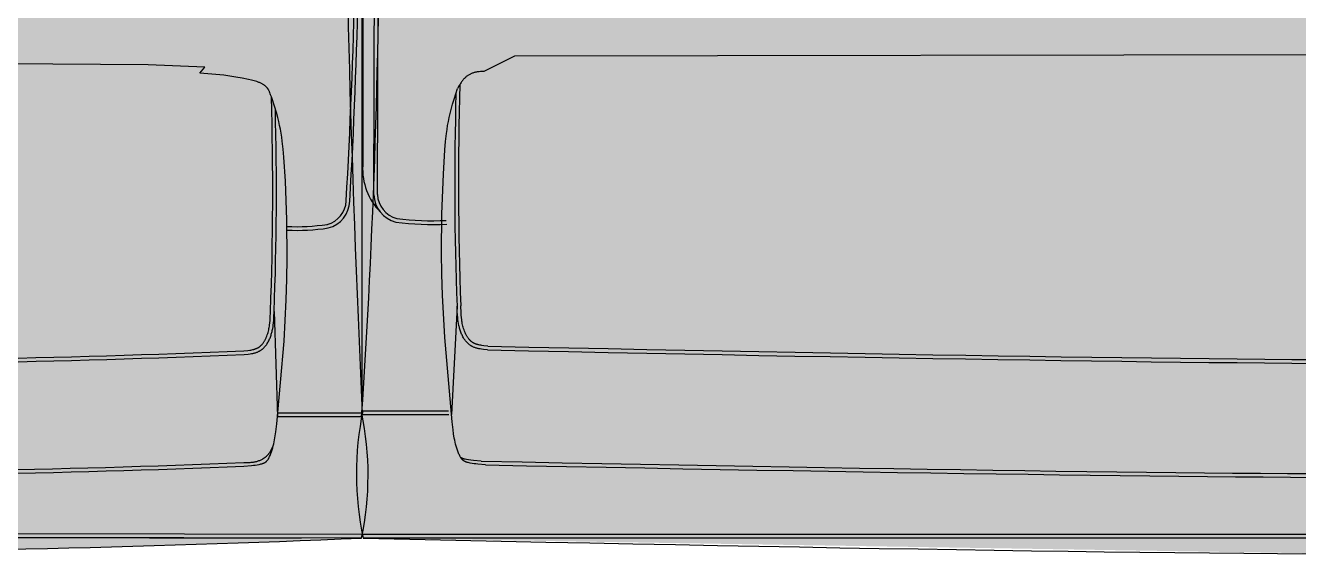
# Model space of a CAD drawing. Header units: millimetres. Extents: x -1 to 5416, y -1238 to 1407.
# Drawn here: x 389.781 to 390.751, y 1396.734 to 1397.142 of the extents above; entities that cross this region are included whole.
import ezdxf

# ---------------------------------------------------------------- set-up
doc = ezdxf.new("R2010")
doc.units = ezdxf.units.MM
doc.header["$MEASUREMENT"] = 0
doc.layers.add('A-FURN', color=32, linetype='Continuous')
doc.layers.add('H-BLOCKS', color=7, linetype='Continuous', true_color=0xffffff)

# ---------------------------------------------------------------- blocks, each defined once
blk = doc.blocks.new('LINTELOO central elem')
at = {"layer": 'H-BLOCKS'}
h = blk.add_hatch(color=256, dxfattribs=at)
h.dxf.hatch_style = 1
h.set_gradient(color1=(255, 255, 255), one_color=1, tint=1)
edge = h.paths.add_edge_path()
edge.add_spline(control_points=[(4.355616694947561, 28.43180288525195), (4.372638479399801, 28.81247798221664), (4.372587361901087, 29.06822549569199), (4.355467444837864, 29.32311290168927)], knot_values=[0, 0, 0, 0, 1, 1, 1, 1], degree=3, periodic=0)
edge.add_spline(control_points=[(4.355467444837864, 29.32311290168927), (4.361597099681473, 29.34951842351565), (4.361548204682738, 29.37942216025268), (4.355467444837864, 29.40838133451387)], knot_values=[0, 0, 0, 0, 1, 1, 1, 1], degree=3, periodic=0)
edge.add_spline(control_points=[(4.355467444837864, 29.40838133451387), (4.050535867651188, 29.42194899094626), (3.702710506574032, 29.42194899094626), (3.355395670385697, 29.40658262633827)], knot_values=[0, 0, 0, 0, 1, 1, 1, 1], degree=3, periodic=0)
edge.add_spline(control_points=[(3.355395670385697, 29.40658262633827), (3.349376850211256, 29.37791843522976), (3.349267947215847, 29.34832882659256), (3.355065886451632, 29.31962638510048)], knot_values=[0.01018617278320866, 0.01018617278320866, 0.01018617278320866, 0.01018617278320866, 1, 1, 1, 1], degree=3, periodic=0)
edge.add_spline(control_points=[(3.355065886451632, 29.31962638510048), (3.337945969388409, 29.0647389791032), (3.337894851889695, 28.80899146562785), (3.362436550206056, 28.43411135697156)], knot_values=[0, 0, 0, 0, 1, 1, 1, 1], degree=3, periodic=0)
edge.add_line((3.362436550206056, 28.43411135697156), (3.362561010202889, 28.43291120700218))
edge.add_line((3.362561010202889, 28.43291120700218), (3.362636575200955, 28.43231557701738))
edge.add_line((3.362636575200955, 28.43231557701738), (3.36272103019882, 28.43172661453241))
edge.add_line((3.36272103019882, 28.43172661453241), (3.362818820196319, 28.43114209704732))
edge.add_line((3.362818820196319, 28.43114209704732), (3.362925500193585, 28.43055980206217))
edge.add_line((3.362925500193585, 28.43055980206217), (3.36304583165896, 28.42998417457684))
edge.add_line((3.36304583165896, 28.42998417457684), (3.363176642687193, 28.42941521459137))
edge.add_line((3.363176642687193, 28.42941521459137), (3.36332332768346, 28.42885069960576))
edge.add_line((3.36332332768346, 28.42885069960576), (3.363481125179408, 28.42829285212002))
edge.add_line((3.363481125179408, 28.42829285212002), (3.363656702674957, 28.4277394496341))
edge.add_line((3.363656702674957, 28.4277394496341), (3.363845931658764, 28.42719493714806))
edge.add_line((3.363845931658764, 28.42719493714806), (3.36404786266495, 28.42665486966185))
edge.add_line((3.36404786266495, 28.42665486966185), (3.36427011265928, 28.42612146967546))
edge.add_line((3.36427011265928, 28.42612146967546), (3.364503475153323, 28.42559695968881))
edge.add_line((3.364503475153323, 28.42559695968881), (3.364761285146757, 28.42507932762419))
edge.add_line((3.364761285146757, 28.42507932762419), (3.365034652639799, 28.42456815262434))
edge.add_line((3.365034652639799, 28.42456815262434), (3.365176892636168, 28.42431679972143))
edge.add_line((3.365176892636168, 28.42431679972143), (3.365325800132345, 28.42406565722785))
edge.add_line((3.365325800132345, 28.42406565722785), (3.365510267627663, 28.42376561973557))
edge.add_line((3.365510267627663, 28.42376561973557), (3.365703625122711, 28.42346780474314))
edge.add_line((3.365703625122711, 28.42346780474314), (3.365903650117605, 28.42317221225069))
edge.add_line((3.365903650117605, 28.42317221225069), (3.366110342612345, 28.42288106475808))
edge.add_line((3.366110342612345, 28.42288106475808), (3.366323702606911, 28.42259213976545))
edge.add_line((3.366323702606911, 28.42259213976545), (3.3665437301013, 28.4223054372728))
edge.add_line((3.3665437301013, 28.4223054372728), (3.366768202595573, 28.42202540227991))
edge.add_line((3.366768202595573, 28.42202540227991), (3.36699934258967, 28.42174758978699))
edge.add_line((3.36699934258967, 28.42174758978699), (3.367237150083582, 28.421471999794))
edge.add_line((3.367237150083582, 28.421471999794), (3.367479402577437, 28.42120085480097))
edge.add_line((3.367479402577437, 28.42120085480097), (3.367726100071105, 28.42093415480778))
edge.add_line((3.367726100071105, 28.42093415480778), (3.367979781657739, 28.42067189981441))
edge.add_line((3.367979781657739, 28.42067189981441), (3.368501752551345, 28.42015627982762))
edge.add_line((3.368501752551345, 28.42015627982762), (3.369041820037559, 28.41965843984029))
edge.add_line((3.369041820037559, 28.41965843984029), (3.369599667523327, 28.41917615735258))
edge.add_line((3.369599667523327, 28.41917615735258), (3.37017529500864, 28.41871387736439))
edge.add_line((3.37017529500864, 28.41871387736439), (3.370764257493614, 28.41826715487582))
edge.add_line((3.370764257493614, 28.41826715487582), (3.371366554978257, 28.41784043488668))
edge.add_line((3.371366554978257, 28.41784043488668), (3.371982187462528, 28.41743149489716))
edge.add_line((3.371982187462528, 28.41743149489716), (3.372608932446552, 28.41704477990699))
edge.add_line((3.372608932446552, 28.41704477990699), (3.373244567430342, 28.41667584491643))
edge.add_line((3.373244567430342, 28.41667584491643), (3.373889092413897, 28.41632913492524))
edge.add_line((3.373889092413897, 28.41632913492524), (3.374336131656158, 28.416104662431))
edge.add_line((3.374336131656158, 28.416104662431), (3.374786982390981, 28.4158868574365))
edge.add_line((3.374786982390981, 28.4158868574365), (3.375238149879459, 28.41568238744178))
edge.add_line((3.375238149879459, 28.41568238744178), (3.375695984867789, 28.4154845849468))
edge.add_line((3.375695984867789, 28.4154845849468), (3.376153819856112, 28.41529567245161))
edge.add_line((3.376153819856112, 28.41529567245161), (3.37661609984431, 28.41511787245615))
edge.add_line((3.37661609984431, 28.41511787245615), (3.377547327320574, 28.41478227496467))
edge.add_line((3.377547327320574, 28.41478227496467), (3.378489667296527, 28.41447800262687))
edge.add_line((3.378489667296527, 28.41447800262687), (3.379438674772297, 28.4142022024795))
edge.add_line((3.379438674772297, 28.4142022024795), (3.380398794747814, 28.41395328248583))
edge.add_line((3.380398794747814, 28.41395328248583), (3.381365582223157, 28.41372436499168))
edge.add_line((3.381365582223157, 28.41372436499168), (3.382337131654142, 28.41351767249697))
edge.add_line((3.382337131654142, 28.41351767249697), (3.383316937173357, 28.41332876000179))
edge.add_line((3.383316937173357, 28.41332876000179), (3.385288294623073, 28.41299538501029))
edge.add_line((3.385288294623073, 28.41299538501029), (3.389262124521679, 28.41242642502477))
edge.add_spline(control_points=[(3.389262124521679, 28.41242642502477), (3.712455843776347, 28.40039381033179), (4.035985160522426, 28.40039381033179), (4.28405852165966, 28.41285406080329)], knot_values=[0, 0, 0, 0, 1, 1, 1, 1], degree=3, periodic=0)
edge.add_line((4.28405852165966, 28.41285406080329), (4.336667317817502, 28.41285406080329))
edge.add_spline(control_points=[(4.336667317817501, 28.41285406080329), (4.347133070050494, 28.41285406080329), (4.355616694947561, 28.42133713301893), (4.355616694947561, 28.43180288525195)], knot_values=[0, 0, 0, 0, 1, 1, 1, 1], degree=3, periodic=0)
at = {"layer": 'A-FURN'}
blk.add_line((3.355395670385697, 29.40658262633827), (4.313014958933043, 29.40838133451387), dxfattribs=at)
for points in [[(4.355467444837864, 29.40838133451387), (3.355395670385697, 29.40658262633827)], [(4.35599195482449, 29.4058076795796), (3.355395670385697, 29.404008971404)], [(4.272748219448215, 29.35785724330286), (4.278039991813217, 29.35737940581511)], [(4.278039991813217, 29.35737940581511), (4.279373491779197, 29.3572216083191)], [(4.279373491779197, 29.3572216083191), (4.280713659244992, 29.35703714082382)], [(4.272639316951001, 29.35528581086844), (4.274930714392515, 29.3552569183692)], [(4.274930714392515, 29.3552569183692), (4.276075301863316, 29.35522135837013)], [(4.276075301863316, 29.35522135837013), (4.277217666834194, 29.35515690587181)], [(4.277217666834194, 29.35515690587181), (4.277786626819656, 29.35511245587294)], [(4.277786626819656, 29.35511245587294), (4.278353364305198, 29.3550568933743)], [(4.278353364305198, 29.3550568933743), (4.278920101790736, 29.35499244087598)], [(4.278920101790736, 29.35499244087598), (4.279486839276278, 29.35491243087805)], [(4.279486839276278, 29.35491243087805), (4.280051694966457, 29.35482130838033)], [(4.280051694966457, 29.35482130838033), (4.280613646747544, 29.35471485906688)], [(4.280613646747544, 29.35471485906688), (4.281173716733268, 29.35459239088619)], [(4.280713659244992, 29.35703714082382), (4.282062716710588, 29.35681933582932)], [(4.281173716733268, 29.35459239088619), (4.28173378671896, 29.35445459588969)], [(4.28173378671896, 29.35445459588969), (4.282264964205404, 29.35430568839347)], [(4.282062716710588, 29.35681933582932), (4.283422886675869, 29.35656597083582)], [(4.282264964205404, 29.35430568839347), (4.282793919191929, 29.35413900089773)], [(4.282793919191929, 29.35413900089773), (4.283318769965661, 29.35395675590243)], [(4.283318769965661, 29.35395675590243), (4.283838494165278, 29.35375918406713)], [(4.283422886675869, 29.35656597083582), (4.284085191658989, 29.35642817583932)], [(4.283838494165278, 29.35375918406713), (4.284351891652187, 29.35354559341285)], [(4.284085191658989, 29.35642817583932), (4.284743051642182, 29.35627482334328)], [(4.284351891652187, 29.35354559341285), (4.284860844139197, 29.35331667591871)], [(4.284743051642182, 29.35627482334328), (4.285069759133859, 29.35619036834538)], [(4.284860844139197, 29.35331667591871), (4.28535868412649, 29.35307020906725)], [(4.285069759133859, 29.35619036834538), (4.285392021625637, 29.35609924584773)], [(4.28535868412649, 29.35307020906725), (4.285849856613965, 29.35280772343173)], [(4.285392021625637, 29.35609924584773), (4.285712061617468, 29.35600145585027)], [(4.285712061617468, 29.35600145585027), (4.286025434109477, 29.35589477585293)], [(4.285849856613965, 29.35280772343173), (4.286329916601724, 29.35253213343873)], [(4.286025434109477, 29.35589477585293), (4.286334361601591, 29.35578165906661)], [(4.286329916601724, 29.35253213343873), (4.286565501595686, 29.35238767094242)], [(4.286334361601591, 29.35578165906661), (4.286638844093834, 29.35565919085897)], [(4.286565501595686, 29.35238767094242), (4.286796641589818, 29.35223876344621)], [(4.286638844093834, 29.35565919085897), (4.286787751590016, 29.35559473836059)], [(4.286787751590016, 29.35559473836059), (4.286934436586283, 29.35552806336229)], [(4.286796641589818, 29.35223876344621), (4.287027781583913, 29.35208541095009)], [(4.286934436586283, 29.35552806336229), (4.287081121582546, 29.35545694336409)], [(4.287027781583913, 29.35208541095009), (4.28725447657811, 29.35192983595406)], [(4.287081121582546, 29.35545694336409), (4.287223361578911, 29.35538582336596)], [(4.287223361578911, 29.35538582336596), (4.287365601575275, 29.35531025836786)], [(4.28725447657811, 29.35192983595406), (4.28747672657244, 29.3517698159582)], [(4.287365601575275, 29.35531025836786), (4.287503396571773, 29.35523247086984)], [(4.28747672657244, 29.3517698159582), (4.287697094964558, 29.35160535096237)], [(4.287503396571773, 29.35523247086984), (4.28764119156827, 29.35515023837193)], [(4.28764119156827, 29.35515023837193), (4.287774541564869, 29.3550657833741)], [(4.287697094964558, 29.35160535096237), (4.287914559061282, 29.35143866346662)], [(4.287774541564869, 29.3550657833741), (4.287907891561464, 29.35497910587635)], [(4.287907891561464, 29.35497910587635), (4.288036796558164, 29.35488798337863)], [(4.287914559061282, 29.35143866346662), (4.288125696555896, 29.35126753097104)], [(4.288036796558164, 29.35488798337863), (4.288163819964425, 29.354794638381)], [(4.288125696555896, 29.35126753097104), (4.288334611550561, 29.35109218406779)], [(4.288163819964425, 29.354794638381), (4.288287939051743, 29.35469684838354)], [(4.288287939051743, 29.35469684838354), (4.288408294964381, 29.35459683588602)], [(4.288334611550561, 29.35109218406779), (4.288539081545356, 29.35091193098011)], [(4.288408294964381, 29.35459683588602), (4.288523524045741, 29.35449460088865)], [(4.288523524045741, 29.35449460088865), (4.288636871542853, 29.35438792089139)], [(4.288539081545356, 29.35091193098011), (4.288741669964282, 29.35072968598468)], [(4.288636871542853, 29.35438792089139), (4.28875021903997, 29.35427901839414)], [(4.288741669964282, 29.35072968598468), (4.288936909035201, 29.35054299598948)], [(4.28875021903997, 29.35427901839414), (4.288859121537183, 29.35416789339698)], [(4.288859121537183, 29.35416789339698), (4.28896580153445, 29.35405232339998)], [(4.288936909035201, 29.35054299598948), (4.289128044030332, 29.35035186099432)], [(4.28896580153445, 29.35405232339998), (4.2890702590318, 29.35393453090299)], [(4.2890702590318, 29.35393453090299), (4.289170271529248, 29.35381451590603)], [(4.289128044030332, 29.35035186099432), (4.289316956525512, 29.35015628099939)], [(4.289170271529248, 29.35381451590603), (4.289270284026697, 29.35369250906716)], [(4.289270284026697, 29.35369250906716), (4.289368074024194, 29.35356559591237)], [(4.289316956525512, 29.35015628099939), (4.289492534021027, 29.34996736850414)], [(4.289368074024194, 29.35356559591237), (4.289463641521775, 29.35343891341559)], [(4.289463641521775, 29.35343891341559), (4.289556986519373, 29.35330778591891)], [(4.289492534021027, 29.34996736850414), (4.289663666516671, 29.34977401100906)], [(4.289556986519373, 29.35330778591891), (4.289737009014787, 29.35304330842569)], [(4.289663666516671, 29.34977401100906), (4.289830694964029, 29.34957843101413)], [(4.289737009014787, 29.35304330842569), (4.289910364010354, 29.3527677184327)], [(4.289830694964029, 29.34957843101413), (4.289992596508267, 29.3493808590682)], [(4.289910364010354, 29.3527677184327), (4.2900770515061, 29.35248768343987)], [(4.289992596508267, 29.3493808590682), (4.290152616504199, 29.34917838102433)], [(4.2900770515061, 29.35248768343987), (4.290237071502031, 29.35220098094722)], [(4.290152616504199, 29.34917838102433), (4.290308191500228, 29.34897391102947)], [(4.290237071502031, 29.35220098094722), (4.29039264649806, 29.35190761095463)], [(4.290308191500228, 29.34897391102947), (4.29060856996382, 29.34855608104021)], [(4.29039264649806, 29.35190761095463), (4.290541894963821, 29.35160979596226)], [(4.290541894963821, 29.35160979596226), (4.290826033987003, 29.35100749847766)], [(4.29060856996382, 29.34855608104021), (4.290897494963731, 29.3481271385511)], [(4.290826033987003, 29.35100749847766), (4.291094956480152, 29.35039408849327)], [(4.291094956480152, 29.35039408849327), (4.291653144963576, 29.34902725102814)], [(4.291653144963576, 29.34902725102814), (4.292159533952984, 29.34765374606319)], [(4.290897494963731, 29.3481271385511), (4.291174966478114, 29.34768930606232)], [(4.291174966478114, 29.34768930606232), (4.291441666471312, 29.34724258357368)], [(4.291441666471312, 29.34724258357368), (4.291699476464708, 29.34678919358522)], [(4.291699476464708, 29.34678919358522), (4.291948396458371, 29.34632691359703)], [(4.291948396458371, 29.34632691359703), (4.292188426452236, 29.34586018860893)], [(4.292159533952984, 29.34765374606319), (4.29261959144126, 29.34627357359843)], [(4.292188426452236, 29.34586018860893), (4.292653269963343, 29.3449111811332)], [(4.29261959144126, 29.34627357359843), (4.29303519893064, 29.34488895613377)], [(4.292653269963343, 29.3449111811332), (4.293539706417779, 29.34297760618253)], [(4.29303519893064, 29.34488895613377), (4.293410801421047, 29.34349989366914)], [(4.293410801421047, 29.34349989366914), (4.293746398912494, 29.34210860870466)], [(4.293746398912494, 29.34210860870466), (4.294050881404737, 29.34071065624036)], [(4.294050881404737, 29.34071065624036), (4.294322026397801, 29.33931048127608)], [(4.294322026397801, 29.33931048127608), (4.294788751385895, 29.33650124134773)], [(4.294788751385895, 29.33650124134773), (4.295171021376157, 29.33368088891966)], [(4.295171021376157, 29.33368088891966), (4.295795543860227, 29.32802263407356)], [(4.293975316406674, 29.2490547585787), (4.296298169962406, 29.32311290168927)], [(4.295795543860227, 29.32802263407356), (4.300922851229402, 29.26990625304668)], [(4.356129749820956, 29.32311290168927), (4.296298169962406, 29.32311290168927)], [(4.355616694947561, 29.32053924675494), (4.296555638840819, 29.32053924675494)], [(4.355616694947561, 28.43180288525195), (4.355616694947561, 29.32053924675494)], [(4.272748219448215, 29.27668932287365), (4.27558857437574, 29.27640484288092)], [(4.272857121945429, 29.27926098408576), (4.275695594967538, 29.27898294281514)], [(4.275695594967538, 29.27898294281514), (4.277073544967195, 29.27880514281968)], [(4.277073544967195, 29.27880514281968), (4.278006994966966, 29.27865623532346)], [(4.278006994966966, 29.27865623532346), (4.27894232679017, 29.278478435328)], [(4.27894232679017, 29.278478435328), (4.279409051778264, 29.27837842283055)], [(4.279409051778264, 29.27837842283055), (4.2798738949665, 29.27826729783339)], [(4.2798738949665, 29.27826729783339), (4.2803406199664, 29.27814506033651)], [(4.2803406199664, 29.27814506033651), (4.280802559242724, 29.27801171033991)], [(4.280802559242724, 29.27801171033991), (4.281264839230919, 29.2778672478436)], [(4.281264839230919, 29.2778672478436), (4.281724896719195, 29.27770722784766)], [(4.281724896719195, 29.27770722784766), (4.282182731707519, 29.2775338728521)], [(4.282182731707519, 29.2775338728521), (4.282636121695949, 29.2773471828569)], [(4.282636121695949, 29.2773471828569), (4.283085066684508, 29.27714271286204)], [(4.283085066684508, 29.27714271286204), (4.283309539178753, 29.27703381036486)], [(4.283309539178753, 29.27703381036486), (4.283531789173083, 29.27692268536769)], [(4.283531789173083, 29.27692268536769), (4.283751816667498, 29.27680489287071)], [(4.283751816667498, 29.27680489287071), (4.283971844161877, 29.2766828840864)], [(4.283971844161877, 29.2766828840864), (4.284189649156308, 29.27655597287705)], [(4.27558857437574, 29.27640484288092), (4.2769820818402, 29.27621615908651)], [(4.2769820818402, 29.27621615908651), (4.277666611822725, 29.27610503408658)], [(4.277666611822725, 29.27610503408658), (4.278340369966899, 29.27597590039187)], [(4.278340369966899, 29.27597590039187), (4.279004556788601, 29.27582921539558)], [(4.279004556788601, 29.27582921539558), (4.279331264280249, 29.2757494340866)], [(4.279331264280249, 29.2757494340866), (4.279655749271975, 29.27566475039981)], [(4.279655749271975, 29.27566475039981), (4.279975789263806, 29.27557362790209)], [(4.279975789263806, 29.27557362790209), (4.280293606755717, 29.27547583790457)], [(4.280293606755717, 29.27547583790457), (4.280607319966301, 29.2753736029072)], [(4.280607319966301, 29.2753736029072), (4.28091590673984, 29.27526247791004)], [(4.28091590673984, 29.27526247791004), (4.281220389232051, 29.27514690791304)], [(4.281220389232051, 29.27514690791304), (4.281520426724399, 29.27502467041609)], [(4.281520426724399, 29.27502467041609), (4.281818241716825, 29.27489354291948)], [(4.281818241716825, 29.27489354291948), (4.282109389209372, 29.27475574792298)], [(4.282109389209372, 29.27475574792298), (4.282396091702084, 29.27461128542666)], [(4.282396091702084, 29.27461128542666), (4.282678349194865, 29.27445793293061)], [(4.282678349194865, 29.27445793293061), (4.282953939187824, 29.2742956904347)], [(4.282953939187824, 29.2742956904347), (4.283225084180921, 29.27412700908699)], [(4.283225084180921, 29.27412700908699), (4.283398439176485, 29.27401121044197)], [(4.283398439176485, 29.27401121044197), (4.283571794172084, 29.27389119544501)], [(4.283571794172084, 29.27389119544501), (4.283741044965574, 29.27376673544821)], [(4.283741044965574, 29.27376673544821), (4.283907391663527, 29.27364005295142)], [(4.283907391663527, 29.27364005295142), (4.284071856659325, 29.27351114795473)], [(4.284071856659325, 29.27351114795473), (4.284234099155172, 29.27337557545821)], [(4.284189649156308, 29.27655597287705), (4.28440523165082, 29.27642484538037)], [(4.284234099155172, 29.27337557545821), (4.284394119151103, 29.27324000296163)], [(4.284394119151103, 29.27324000296163), (4.284551916647083, 29.27309776296524)], [(4.28440523165082, 29.27642484538037), (4.284698601643314, 29.27623593288525)], [(4.284551916647083, 29.27309776296524), (4.284707491643116, 29.2729555229689)], [(4.284698601643314, 29.27623593288525), (4.284989749135893, 29.27604035289019)], [(4.284707491643116, 29.2729555229689), (4.284860844139197, 29.27280883797261)], [(4.284860844139197, 29.27280883797261), (4.285011974135327, 29.27265770797654)], [(4.284989749135893, 29.27604035289019), (4.285272006628706, 29.27583366039547)], [(4.285011974135327, 29.27265770797654), (4.285160881631541, 29.27250458408744)], [(4.285160881631541, 29.27250458408744), (4.285452369965133, 29.27218876048846)], [(4.285272006628706, 29.27583366039547), (4.285549819121617, 29.27562252290086)], [(4.285452369965133, 29.27218876048846), (4.285734286616901, 29.27186205299678)], [(4.285549819121617, 29.27562252290086), (4.285818741614766, 29.27540471790643)], [(4.285734286616901, 29.27186205299678), (4.286009876609861, 29.27152423300545)], [(4.285818741614766, 29.27540471790643), (4.286083219108012, 29.27518024541212)], [(4.286009876609861, 29.27152423300545), (4.28627469496491, 29.27117530051435)], [(4.286083219108012, 29.27518024541212), (4.286341369964878, 29.27495132791797)], [(4.28627469496491, 29.27117530051435), (4.286532164096539, 29.27081747802344)], [(4.286341369964878, 29.27495132791797), (4.286592171595019, 29.27471352042403)], [(4.286532164096539, 29.27081747802344), (4.286781084090202, 29.27045076553279)], [(4.286592171595019, 29.27471352042403), (4.286836646588783, 29.27447126793025)], [(4.286781084090202, 29.27045076553279), (4.287021114084063, 29.27007294054243)], [(4.286836646588783, 29.27447126793025), (4.287076676582648, 29.2742245704365)], [(4.287021114084063, 29.27007294054243), (4.28725447657811, 29.26968844805225)], [(4.287076676582648, 29.2742245704365), (4.287310039076691, 29.27397342794292)], [(4.28725447657811, 29.26968844805225), (4.287478949072391, 29.26929506556228)], [(4.287310039076691, 29.27397342794292), (4.287536734070923, 29.27371561794952)], [(4.287478949072391, 29.26929506556228), (4.287694531566903, 29.26889501557248)], [(4.287536734070923, 29.27371561794952), (4.287758984065253, 29.27345558545614)], [(4.287694531566903, 29.26889501557248), (4.287903446561566, 29.26848607558295)], [(4.287758984065253, 29.27345558545614), (4.287974566559765, 29.27318888546295)], [(4.287903446561566, 29.26848607558295), (4.288105694056413, 29.26807269059346)], [(4.287974566559765, 29.27318888546295), (4.288183481554428, 29.27291774046985)], [(4.288105694056413, 29.26807269059346), (4.288299051551459, 29.26765263810415)], [(4.288183481554428, 29.27291774046985), (4.288390174049142, 29.27264437297684)], [(4.288299051551459, 29.26765263810415), (4.288485741546723, 29.26722814061501)], [(4.288390174049142, 29.27264437297684), (4.288596866543888, 29.27235767048413)], [(4.288596866543888, 29.27235767048413), (4.288796891538785, 29.27206652299158)], [(4.288796891538785, 29.27206652299158), (4.288992471533782, 29.27177115908755)], [(4.288992471533782, 29.27177115908755), (4.289183606528913, 29.27147089300679)], [(4.289183606528913, 29.27147089300679), (4.289548096519607, 29.27086415052228)], [(4.289548096519607, 29.27086415052228), (4.289892584010819, 29.270246295538)], [(4.289892584010819, 29.270246295538), (4.290217069002549, 29.26961732805406)], [(4.290217069002549, 29.26961732805406), (4.290523773994711, 29.26897947057032)], [(4.290523773994711, 29.26897947057032), (4.290812698987339, 29.26833272308684)], [(4.290812698987339, 29.26833272308684), (4.291083843980435, 29.26767930810355)], [(4.291083843980435, 29.26767930810355), (4.291339431473912, 29.26701922562038)], [(4.300922851229402, 29.26990625304668), (4.302531941188374, 29.24073371879096)], [(4.288485741546723, 29.26722814061501), (4.288665764042105, 29.26679697562605)], [(4.288665764042105, 29.26679697562605), (4.288836896537753, 29.26636136563712)], [(4.288836896537753, 29.26636136563712), (4.289159159029531, 29.26548148408919)], [(4.289159159029531, 29.26548148408919), (4.289452869964138, 29.26459003318236)], [(4.289452869964138, 29.26459003318236), (4.289719569964039, 29.26368992070526)], [(4.289719569964039, 29.26368992070526), (4.289961481509068, 29.26278758572831)], [(4.289961481509068, 29.26278758572831), (4.290177064003548, 29.26188747325127)], [(4.290177064003548, 29.26188747325127), (4.290354863999014, 29.2610587090903)], [(4.290354863999014, 29.2610587090903), (4.290512661494994, 29.2602339332935)], [(4.290512661494994, 29.2602339332935), (4.290653019963838, 29.25941405909068)], [(4.290653019963838, 29.25941405909068), (4.290774916488322, 29.25859595083527)], [(4.291339431473912, 29.26701922562038), (4.291579461467777, 29.26635692063722)], [(4.291579461467777, 29.26635692063722), (4.291803933962055, 29.26569239315421)], [(4.291803933962055, 29.26569239315421), (4.292012848956721, 29.26502342067124)], [(4.292012848956721, 29.26502342067124), (4.292206206451799, 29.26435444818834)], [(4.292206206451799, 29.26435444818834), (4.292388451447132, 29.26368547570543)], [(4.292388451447132, 29.26368547570543), (4.292555138942878, 29.26301872572244)], [(4.292555138942878, 29.26301872572244), (4.29271071393891, 29.26235419823936)], [(4.29271071393891, 29.26235419823936), (4.292981858932007, 29.26103648409035)], [(4.292981858932007, 29.26103648409035), (4.293208894963191, 29.25973387080619)], [(4.293208894963191, 29.25973387080619), (4.293393021421516, 29.25844259833916)], [(4.290774916488322, 29.25859595083527), (4.290977163983137, 29.25697130337668)], [(4.290977163983137, 29.25697130337668), (4.2911238489794, 29.25535554591789)], [(4.2911238489794, 29.25535554591789), (4.291230869963695, 29.2537486784589)], [(4.291230869963695, 29.2537486784589), (4.291403883972262, 29.24895696858117)], [(4.293393021421516, 29.25844259833916), (4.293544151417646, 29.25716688337174)], [(4.293544151417646, 29.25716688337174), (4.293726396413011, 29.25508217842487)], [(4.293726396413011, 29.25508217842487), (4.293844188909994, 29.25303081097723)], [(4.293844188909994, 29.25303081097723), (4.29397753890659, 29.24902586607939)], [(4.302531941188374, 29.24073371879096), (4.302998666176468, 29.2261474516631)], [(4.302998666176468, 29.2261474516631), (4.303205358671183, 29.21157229703489)], [(4.303205358671183, 29.21157229703489), (4.302883096179404, 29.18443335022729)], [(4.302883096179404, 29.18443335022729), (4.301882971204919, 29.15722106092158)], [(4.301882971204919, 29.15722106092158), (4.300907293729819, 29.14030783635307)], [(4.300398341242809, 29.13469602399617), (4.299743044961535, 29.12911088163867)], [(4.300907293729819, 29.14030783635307), (4.300398341242809, 29.13469602399617)], [(4.299349321269557, 29.12633075912393), (4.298909266280796, 29.12356129928024)], [(4.299743044961535, 29.12911088163867), (4.299349321269557, 29.12633075912393)], [(4.297862468807495, 29.11805838942066), (4.297249058823138, 29.11532693699038)], [(4.298413648793422, 29.12080317685063), (4.297862468807495, 29.11805838942066)], [(4.298909266280796, 29.12356129928024), (4.298413648793422, 29.12080317685063)], [(4.295544401366617, 29.10894391715315), (4.29442203889525, 29.10530123974612)], [(4.296571196340435, 29.11261104205959), (4.295544401366617, 29.10894391715315)], [(4.297249058823138, 29.11532693699038), (4.296571196340435, 29.11261104205959)], [(4.292019516456571, 29.09805144493106), (4.291517231469379, 29.09651791997019)], [(4.29442203889525, 29.10530123974612), (4.292019516456571, 29.09805144493106)], [(4.285058646634142, 29.08858359517261), (4.284634149144968, 29.08837245767799)], [(4.28547647662347, 29.08880362266702), (4.285058646634142, 29.08858359517261)], [(4.285883194113112, 29.08903254016117), (4.28547647662347, 29.08880362266702)], [(4.286281021602957, 29.08927257015504), (4.285883194113112, 29.08903254016117)], [(4.286667736593086, 29.08952371264868), (4.286281021602957, 29.08927257015504)], [(4.287041116583578, 29.08978374514199), (4.286667736593086, 29.08952371264868)], [(4.287225584078858, 29.08991931763851), (4.287041116583578, 29.08978374514199)], [(4.287405606574272, 29.09005711263507), (4.287225584078858, 29.08991931763851)], [(4.287581184069787, 29.09019713013148), (4.287405606574272, 29.09005711263507)], [(4.287754539065351, 29.09034159262773), (4.287581184069787, 29.09019713013148)], [(4.287925671560999, 29.09048827762403), (4.287754539065351, 29.09034159262773)], [(4.288092359056745, 29.09063740913288), (4.287925671560999, 29.09048827762403)], [(4.288256824052543, 29.09079053761636), (4.288092359056745, 29.09063740913288)], [(4.288416844048474, 29.09094611261239), (4.288256824052543, 29.09079053761636)], [(4.288574641544455, 29.09110413413279), (4.288416844048474, 29.09094611261239)], [(4.288727994040536, 29.09126615260418), (4.288574641544455, 29.09110413413279)], [(4.288876901536718, 29.09143284009993), (4.288727994040536, 29.09126615260418)], [(4.289023586532982, 29.0916017500956), (4.288876901536718, 29.09143284009993)], [(4.289165826529346, 29.09177288259125), (4.289023586532982, 29.0916017500956)], [(4.289303621525844, 29.09194868413261), (4.289165826529346, 29.09177288259125)], [(4.289436971522442, 29.09212848258217), (4.289303621525844, 29.09194868413261)], [(4.28956809901909, 29.09231072757754), (4.289436971522442, 29.09212848258217)], [(4.28967255651644, 29.09246630257357), (4.28956809901909, 29.09231072757754)], [(4.289774791513836, 29.0926218775696), (4.28967255651644, 29.09246630257357)], [(4.289875144964015, 29.09278189756553), (4.289774791513836, 29.0926218775696)], [(4.289972594008785, 29.09294191756139), (4.289875144964015, 29.09278189756553)], [(4.290159284004017, 29.09327084755305), (4.289972594008785, 29.09294191756139)], [(4.290337083999479, 29.09360866754438), (4.290159284004017, 29.09327084755305)], [(4.290505993995176, 29.09395315503566), (4.290337083999479, 29.09360866754438)], [(4.290668236491023, 29.09430453413199), (4.290505993995176, 29.09395315503566)], [(4.290823811487056, 29.09466213251753), (4.290668236491023, 29.09430453413199)], [(4.29097271898327, 29.09502440000828), (4.290823811487056, 29.09466213251753)], [(4.291253094963676, 29.09576449248938), (4.29097271898327, 29.09502440000828)], [(4.291517231469379, 29.09651791997019), (4.291253094963676, 29.09576449248938)], [(4.25010761252581, 29.08196054534158), (4.241766570238622, 29.08129601785851)], [(4.241766570238622, 29.08129601785851), (4.245211305184622, 29.07709034224433)], [(4.258517552311251, 29.08282065281965), (4.25010761252581, 29.08196054534158)], [(4.262786974702334, 29.08336983413471), (4.258517552311251, 29.08282065281965)], [(4.267118627091819, 29.08402524778893), (4.262786974702334, 29.08336983413471)], [(4.271528066979351, 29.084805345269), (4.267118627091819, 29.08402524778893)], [(4.276030851864449, 29.08572568413416), (4.271528066979351, 29.084805345269)], [(4.278017766813783, 29.08618107273393), (4.276030851864449, 29.08572568413416)], [(4.279009001788471, 29.08642777022761), (4.278017766813783, 29.08618107273393)], [(4.279993569263369, 29.08669002522091), (4.279009001788471, 29.08642777022761)], [(4.280962919966247, 29.0869745052137), (4.279993569263369, 29.08669002522091)], [(4.281916031714325, 29.08728143413374), (4.280962919966247, 29.0869745052137)], [(4.282849481690509, 29.08761480913364), (4.281916031714325, 29.08728143413374)], [(4.283307316678838, 29.08779260913366), (4.282849481690509, 29.08761480913364)], [(4.283756261667365, 29.0879768526881), (4.283307316678838, 29.08779260913366)], [(4.284198539156074, 29.08817043413352), (4.283756261667365, 29.0879768526881)], [(4.284634149144968, 29.08837245767799), (4.284198539156074, 29.08817043413352)], [(4.205510788697449, 29.07544346978637), (3.803247188960039, 29.07272090735583)], [(4.245211305184622, 29.07709034224433), (4.205510788697449, 29.07544346978637)]]:
    blk.add_lwpolyline(points, dxfattribs=at)
for points in [[(3.355395670385697, 29.40658262633827), (3.702710506574032, 29.42194899094626), (4.050535867651188, 29.42194899094626), (4.355467444837864, 29.40838133451387)], [(4.355467444837864, 29.40838133451387), (4.361548204682738, 29.37942216025268), (4.361597099681473, 29.34951842351565), (4.355616694947561, 29.32053924675494)], [(3.428600373518076, 29.35605853512726), (3.723986173482171, 29.36813337731919), (4.019740908436827, 29.36813337731919), (4.272748219448215, 29.35785724330286)], [(3.425520306643364, 29.35349154769281), (3.72189924603542, 29.36555972238493), (4.018645215964792, 29.36555749988494), (4.272639316951001, 29.35528581086844)], [(4.355467444837864, 29.32311290168927), (4.372587361901087, 29.06822549569199), (4.372638479399801, 28.81247798221664), (4.355616694947561, 28.43180288525195)], [(3.430044998481222, 29.27665527965299), (3.724964073457222, 29.28954800182411), (4.020296533422652, 29.28981692431728), (4.272857121945429, 29.27926098408576)], [(3.430160568478286, 29.274084075911), (3.725004078456188, 29.28697457590774), (4.020263195923501, 29.28724326938289), (4.272748219448215, 29.27668932287365)], [(4.291403883972262, 29.24895696858117), (4.293321901423316, 29.19867735236392), (4.293526371418115, 29.14834661864793), (4.292019516456571, 29.09805144493106)], [(4.293975316406674, 29.2490547585787), (4.295786994962548, 29.20159327228948), (4.29607113385319, 29.15408289100156), (4.294833201384759, 29.10660140221295)], [(4.302938658677985, 29.18916949760644), (4.312450958435307, 29.18960733009528), (4.321983260692112, 29.18912727010755), (4.331402215451832, 29.18773154014311)], [(4.302969773677185, 29.19174537504075), (4.312684320929354, 29.19218765252949), (4.322418870681006, 29.19167870004245), (4.332033405435724, 29.19022518507957)], [(4.331371100452601, 29.18773843410866), (4.338936490259617, 29.18572462269432), (4.344314940122403, 29.17903045286516), (4.344652760113765, 29.17120947556466)], [(4.332033405435724, 29.19022518507957), (4.340685597714974, 29.18792267513827), (4.346837819949788, 29.18026394033362), (4.347224192548173, 29.17132060056182)], [(4.344652760113765, 29.17120947556466), (4.356211982318869, 28.96669280828234), (4.354767357355727, 28.76164940851338), (4.340327775224098, 28.43153618525875)], [(4.347206412548609, 29.17152951555646), (4.358792304753046, 28.96679970916384), (4.357347679789904, 28.7615405060162), (4.342881769950769, 28.43121392276698)]]:
    blk.add_open_spline(points, degree=3, dxfattribs=at)
blk = doc.blocks.new('LINTELOO terminla elem')
at = {"layer": 'H-BLOCKS'}
h = blk.add_hatch(color=256, dxfattribs=at)
h.dxf.hatch_style = 1
edge = h.paths.add_edge_path()
edge.add_line((2.249358384154152, 29.92720676420112), (3.11769772899124, 29.93960648112181))
edge.add_line((3.11769772899124, 29.93960648112181), (3.889088876545625, 29.92720676420112))
edge.add_arc((-5.930419100513824, 29.39815785057125), 9.833749522158223, -3.075205596730825, 3.0839621632986223, ccw=False)
edge.add_arc((3.867401172289348, 28.87145144097304), 0.02178471398020541, 271.3016831924396, 357.7855079631259, ccw=False)
edge.add_arc((2.93243073083962, 72.00864232240865), 43.16910683061391, 269.21830728274796, 271.2416844872419, ccw=False)
edge.add_line((2.34348805712821, 28.84355305944015), (2.297801865411265, 28.84038246756861))
edge.add_line((2.297801865411265, 28.84038246756861), (2.249272531766649, 28.84396217084206))
edge.add_arc((6.743357010652537, 29.3852282929335), 4.526562085986114, 173.1233114266302, 186.8676066365941, ccw=False)
at = {"layer": 'A-FURN'}
for p, q in [((2.346416951657863, 29.92720676420112), (3.889088876545622, 29.92720676420112)), ((2.346416951657863, 29.92436372198718), (3.889669531762798, 29.92436372198718)), ((3.795698556212626, 29.87138194377934), (3.801546067466029, 29.87085404442517)), ((3.799100569352228, 29.8685482890607), (3.804796291067511, 29.86803509586049)), ((3.801546067466029, 29.87085404442517), (3.803020594407528, 29.8706805706674)), ((3.803020594407528, 29.8706805706674), (3.804500284851181, 29.87047577525878)), ((3.804500284851181, 29.87047577525878), (3.805991332510323, 29.8702372488418)), ((3.804796291067511, 29.86803509586049), (3.807000853406554, 29.86776524779281)), ((3.805991332510323, 29.8702372488418), (3.80749477174481, 29.86995776334312)), ((3.807000853406554, 29.86776524779281), (3.808798234286258, 29.86749299036728)), ((3.80749477174481, 29.86995776334312), (3.808224807142312, 29.86980356444724)), ((3.808224807142312, 29.86980356444724), (3.808952433182097, 29.86963250004712)), ((3.808798234286258, 29.86749299036728), (3.810138182122966, 29.86725205459252)), ((3.808952433182097, 29.86963250004712), (3.809313836844234, 29.869538535095)), ((3.809313836844234, 29.869538535095), (3.809670421790864, 29.86943975142731)), ((3.809670421790864, 29.86943975142731), (3.81002218802202, 29.86933133032875)), ((3.81002218802202, 29.86933133032875), (3.810371544895419, 29.8692156811568)), ((3.810138182122966, 29.86725205459252), (3.81126541661978, 29.86702100614603)), ((3.810371544895419, 29.8692156811568), (3.810713673695589, 29.86909039455399)), ((3.810713673695589, 29.86909039455399), (3.811048574422494, 29.86895547052008)), ((3.811048574422494, 29.86895547052008), (3.811212410749318, 29.86888318978765)), ((3.811212410749318, 29.86888318978765), (3.811376247076173, 29.86880849969751)), ((3.81126541661978, 29.86702100614603), (3.811800639010785, 29.86689787900369)), ((3.811376247076173, 29.86880849969751), (3.811535609651836, 29.86873165019008)), ((3.811535609651836, 29.86873165019008), (3.811694282298836, 29.86865189144384)), ((3.811694282298836, 29.86865189144384), (3.811850890552426, 29.86856756392275)), ((3.811800639010785, 29.86689787900369), (3.812311077882223, 29.8667653643275)), ((3.811850890552426, 29.86856756392275), (3.812005089448303, 29.86848082704379)), ((3.812005089448303, 29.86848082704379), (3.812154469628629, 29.86839168080719)), ((3.812154469628629, 29.86839168080719), (3.812303849808993, 29.86829796578452)), ((3.812303849808993, 29.86829796578452), (3.812448411273849, 29.86820159147219)), ((3.812311077882223, 29.8667653643275), (3.812718259341558, 29.86664489644011)), ((3.812448411273849, 29.86820159147219), (3.812592972738705, 29.86810255787748)), ((3.812592972738705, 29.86810255787748), (3.812732715488053, 29.86799654613655)), ((3.812718259341558, 29.86664489644011), (3.81291341731912, 29.86657984378092)), ((3.812732715488053, 29.86799654613655), (3.812870048879679, 29.86789053439563)), ((3.812870048879679, 29.86789053439563), (3.813002563555796, 29.86777970393928)), ((3.81291341731912, 29.86657984378092), (3.813101692227348, 29.86651504100623)), ((3.813002563555796, 29.86777970393928), (3.813130259516402, 29.86766646412512)), ((3.813101692227348, 29.86651504100623), (3.81328445841224, 29.86644973846259)), ((3.813130259516402, 29.86766646412512), (3.81325554611929, 29.86755106486392)), ((3.81325554611929, 29.86755106486392), (3.813380832722146, 29.86743059697355)), ((3.81328445841224, 29.86644973846259), (3.813457932170081, 29.86637986708788)), ((3.813380832722146, 29.86743059697355), (3.813501300609522, 29.86730506046299)), ((3.813457932170081, 29.86637986708788), (3.813626587212414, 29.86630999571324)), ((3.813501300609522, 29.86730506046299), (3.813616949781427, 29.86717977386009)), ((3.813616949781427, 29.86717977386009), (3.813732598953298, 29.86704966854177)), ((3.813626587212414, 29.86630999571324), (3.81378560482376, 29.86623771498081)), ((3.813732598953298, 29.86704966854177), (3.813845838767448, 29.86691474450787)), ((3.81378560482376, 29.86623771498081), (3.813947031792828, 29.86616061553288)), ((3.813845838767448, 29.86691474450787), (3.813956669223845, 29.86678007036522)), ((3.813947031792828, 29.86616061553288), (3.814098821330945, 29.86608135660074)), ((3.813956669223845, 29.86678007036522), (3.814062680964734, 29.86664248708239)), ((3.814062680964734, 29.86664248708239), (3.814168692705619, 29.86650033497526)), ((3.814098821330945, 29.86608135660074), (3.814243382795801, 29.86599918856378)), ((3.814168692705619, 29.86650033497526), (3.814272295088751, 29.86635577351041)), ((3.814243382795801, 29.86599918856378), (3.814310844812718, 29.86595822948212)), ((3.814272295088751, 29.86635577351041), (3.814472271781821, 29.86606183186526)), ((3.814310844812718, 29.86595822948212), (3.814375897471919, 29.8659172704004)), ((3.814375897471919, 29.8659172704004), (3.814465043708557, 29.86585944581444)), ((3.814465043708557, 29.86585944581444), (3.814547306912419, 29.86580162122846)), ((3.814472271781821, 29.86606183186526), (3.814665020401627, 29.86576066214674)), ((3.814547306912419, 29.86580162122846), (3.81462647067766, 29.86574404650759)), ((3.81462647067766, 29.86574404650759), (3.814715961958996, 29.86567392526786)), ((3.814665020401627, 29.86576066214674), (3.814848131590454, 29.86544985499734)), ((3.814848131590454, 29.86544985499734), (3.815024014706012, 29.86513181977465)), ((3.815024014706012, 29.86513181977465), (3.815195079106097, 29.86480896583652)), ((3.815195079106097, 29.86480896583652), (3.815358915432918, 29.8644812931828)), ((3.815358915432918, 29.8644812931828), (3.815674541297859, 29.86381390108678)), ((3.815674541297859, 29.86381390108678), (3.8159708923008, 29.86313687155966)), ((3.8159708923008, 29.86313687155966), (3.816587687884188, 29.86162620425191)), ((3.816587687884188, 29.86162620425191), (3.817149413345517, 29.86010614923585)), ((3.817149413345517, 29.86010614923585), (3.817655378485309, 29.85858318541673)), ((3.817655378485309, 29.85858318541673), (3.818115220696148, 29.85705324324701)), ((3.818115220696148, 29.85705324324701), (3.818529630228747, 29.85551848236178)), ((3.818529630228747, 29.85551848236178), (3.818903080679624, 29.85398131211884)), ((3.818903080679624, 29.85398131211884), (3.819237981406533, 29.85243691380259)), ((3.819237981406533, 29.85243691380259), (3.819539151124979, 29.8508901061287)), ((3.819539151124979, 29.8508901061287), (3.820052344325234, 29.84778444399204)), ((3.820052344325234, 29.84778444399204), (3.820476391288781, 29.84466914442442)), ((3.820476391288781, 29.84466914442442), (3.821165467604598, 29.83841686106944)), ((3.821165467604598, 29.83841686106944), (3.826829867669179, 29.77420265838079)), ((3.817438536282565, 29.75023677686561), (3.821719619886546, 29.83299098742186)), ((3.889821321300914, 29.83299098742187), (3.823710954064898, 29.83299098742187)), ((3.889255469285287, 29.83014794527972), (3.823997667636889, 29.83014794527972)), ((3.7939758654231, 29.78080429860917), (3.797115258568227, 29.78048867274426)), ((3.794101152025991, 29.7836449313936), (3.797238135813324, 29.78333653360185)), ((3.797115258568227, 29.78048867274426), (3.798654838168925, 29.780281467978)), ((3.797238135813324, 29.78333653360185), (3.79876084990981, 29.78314137562433)), ((3.798654838168925, 29.780281467978), (3.79941137650166, 29.78015859073283)), ((3.79876084990981, 29.78314137562433), (3.799792055025767, 29.78297753929751)), ((3.79941137650166, 29.78015859073283), (3.800158277403413, 29.78001643862576)), ((3.799792055025767, 29.78297753929751), (3.800825669499506, 29.78278238131991)), ((3.800158277403413, 29.78001643862576), (3.800890722158671, 29.77985501165666)), ((3.800825669499506, 29.78278238131991), (3.801341272057482, 29.78266938927222)), ((3.800890722158671, 29.77985501165666), (3.801254535178561, 29.77976586541999)), ((3.801254535178561, 29.77976586541999), (3.801611120125191, 29.7796719004678)), ((3.801341272057482, 29.78266938927222), (3.801854465257706, 29.78254626426073)), ((3.801611120125191, 29.7796719004678), (3.801965295714099, 29.7795707074424)), ((3.801854465257706, 29.78254626426073), (3.802370067815682, 29.78241134022682)), ((3.801965295714099, 29.7795707074424), (3.802317061945255, 29.77946494338696)), ((3.802317061945255, 29.77946494338696), (3.802664009460898, 29.77934904652967)), ((3.802370067815682, 29.78241134022682), (3.802880851658184, 29.78226436940425)), ((3.802664009460898, 29.77934904652967), (3.803003728903316, 29.7792285786423)), ((3.802880851658184, 29.78226436940425), (3.80339198025926, 29.78210535179287)), ((3.803003728903316, 29.7792285786423), (3.803341038987977, 29.77910088268168)), ((3.803341038987977, 29.77910088268168), (3.80367353035713, 29.77896595864777)), ((3.80339198025926, 29.78210535179287), (3.803900009985398, 29.7819294686773)), ((3.80367353035713, 29.77896595864777), (3.804001203010809, 29.77882139718292)), ((3.803900009985398, 29.7819294686773), (3.804405975112388, 29.78173912941521)), ((3.804001203010809, 29.77882139718292), (3.80432405694898, 29.77866985531016)), ((3.80432405694898, 29.77866985531016), (3.804642092171673, 29.77850818067574)), ((3.804405975112388, 29.78173912941521), (3.804907121523908, 29.78152951529116)), ((3.804642092171673, 29.77850818067574), (3.804952899321106, 29.77833952563341)), ((3.804907121523908, 29.78152951529116), (3.805403449219916, 29.78130544502066)), ((3.804952899321106, 29.77833952563341), (3.805258887755064, 29.77816123316012)), ((3.805258887755064, 29.77816123316012), (3.805557648115758, 29.77797114154568)), ((3.805403449219916, 29.78130544502066), (3.805651613067905, 29.78118497713327)), ((3.805557648115758, 29.77797114154568), (3.805750396735564, 29.77784319793736)), ((3.805651613067905, 29.78118497713327), (3.80589495820042, 29.78105969053045)), ((3.805750396735564, 29.77784319793736), (3.805940735997617, 29.77771068326131)), ((3.80589495820042, 29.78105969053045), (3.806140712690652, 29.78093199456985)), ((3.805940735997617, 29.77771068326131), (3.806126256544192, 29.77757575922741)), ((3.806140712690652, 29.78093199456985), (3.806381648465411, 29.78079707053594)), ((3.806381648465411, 29.78079707053594), (3.80662258424017, 29.78065732778659)), ((3.80662258424017, 29.78065732778659), (3.806861455503435, 29.78051276632174)), ((3.806861455503435, 29.78051276632174), (3.80718637395313, 29.78030315219769)), ((3.80718637395313, 29.78030315219769), (3.807506818533545, 29.78008631000041)), ((3.807506818533545, 29.78008631000041), (3.807820035040733, 29.7798598303721)), ((3.807820035040733, 29.7798598303721), (3.808126023474688, 29.77962612267057)), ((3.808126023474688, 29.77962612267057), (3.808424783835382, 29.77938518689582)), ((3.808424783835382, 29.77938518689582), (3.808716661015961, 29.77913702304782)), ((3.808716661015961, 29.77913702304782), (3.809000620337049, 29.77888163112661)), ((3.809000620337049, 29.77888163112661), (3.80927769647802, 29.77862166815402)), ((3.80927769647802, 29.77862166815402), (3.809549953903485, 29.77835398177993)), ((3.809549953903485, 29.77835398177993), (3.809812573897998, 29.7780817243544)), ((3.809812573897998, 29.7780817243544), (3.810070375176969, 29.77780248649918)), ((3.810070375176969, 29.77780248649918), (3.81032094838271, 29.77751793464151)), ((3.806126256544192, 29.77757575922741), (3.806311777090737, 29.77743601647806)), ((3.806311777090737, 29.77743601647806), (3.806492478921804, 29.77729145501321)), ((3.806492478921804, 29.77729145501321), (3.806673180752875, 29.77714448419056)), ((3.806673180752875, 29.77714448419056), (3.806849063868468, 29.77699269465248)), ((3.806849063868468, 29.77699269465248), (3.807024946984031, 29.77683608639895)), ((3.807024946984031, 29.77683608639895), (3.807196011384116, 29.77667706878757)), ((3.807196011384116, 29.77667706878757), (3.807364666426444, 29.77651564181846)), ((3.807364666426444, 29.77651564181846), (3.807533321468777, 29.77634939613385)), ((3.807533321468777, 29.77634939613385), (3.807697157795598, 29.77618074109152)), ((3.807697157795598, 29.77618074109152), (3.808020011733768, 29.77583138421819)), ((3.808020011733768, 29.77583138421819), (3.80833116376661, 29.77546998055606)), ((3.80833116376661, 29.77546998055606), (3.808634397959403, 29.77509653010511)), ((3.808634397959403, 29.77509653010511), (3.80892833960462, 29.77471344222329)), ((3.80892833960462, 29.77471344222329), (3.809210234461102, 29.77431589819494)), ((3.809210234461102, 29.77431589819494), (3.809487655514667, 29.77391112609335)), ((3.809487655514667, 29.77391112609335), (3.809752684873581, 29.77349430720304)), ((3.809752684873581, 29.77349430720304), (3.810010141233282, 29.7730678508817)), ((3.810010141233282, 29.7730678508817), (3.810258650013338, 29.77263416648714)), ((3.810258650013338, 29.77263416648714), (3.810496831498307, 29.77219084466155)), ((3.81032094838271, 29.77751793464151), (3.810566702872981, 29.77723122106951)), ((3.810496831498307, 29.77219084466155), (3.81072812984208, 29.77174029476274)), ((3.810566702872981, 29.77723122106951), (3.810805229289984, 29.7769372794243)), ((3.81072812984208, 29.77174029476274), (3.810949790754839, 29.7712825167907)), ((3.810805229289984, 29.7769372794243), (3.81103652763376, 29.77663851906357)), ((3.810949790754839, 29.7712825167907), (3.811164223594365, 29.77081992010321)), ((3.81103652763376, 29.77663851906357), (3.811263007262024, 29.7763349399874)), ((3.811164223594365, 29.77081992010321), (3.811371428360665, 29.77035009534237)), ((3.811263007262024, 29.7763349399874), (3.811491896248044, 29.77601690476477)), ((3.811371428360665, 29.77035009534237), (3.811568995695983, 29.76987304250843)), ((3.811491896248044, 29.77601690476477), (3.811713557160835, 29.77569405082657)), ((3.811568995695983, 29.76987304250843), (3.81175692560028, 29.76939382774766)), ((3.811713557160835, 29.77569405082657), (3.811930399358121, 29.77536903511263)), ((3.81175692560028, 29.76939382774766), (3.812113855525864, 29.76842019978658)), ((3.811930399358121, 29.77536903511263), (3.812140013482138, 29.77503870551921)), ((3.812113855525864, 29.76842019978658), (3.812438773842867, 29.76743477246779)), ((3.812140013482138, 29.77503870551921), (3.812542376226, 29.7743689040654)), ((3.812542376226, 29.7743689040654), (3.812923054750102, 29.77368464646506)), ((3.812923054750102, 29.77368464646506), (3.813282049054522, 29.77299075143376)), ((3.813282049054522, 29.77299075143376), (3.813621768496901, 29.77228505711781)), ((3.813621768496901, 29.77228505711781), (3.813939803719598, 29.77156923036269)), ((3.813939803719598, 29.77156923036269), (3.814240973438045, 29.77084883239613)), ((3.814240973438045, 29.77084883239613), (3.814523213334319, 29.77012120635641)), ((3.814523213334319, 29.77012120635641), (3.814788242693232, 29.76938876160113)), ((3.814788242693232, 29.76938876160113), (3.815036061494751, 29.7686514981304)), ((3.815036061494751, 29.7686514981304), (3.815267359838523, 29.76791423465959)), ((3.815267359838523, 29.76791423465959), (3.815481792678053, 29.76717456183114)), ((3.826829867669179, 29.77420265838079), (3.828607973686884, 29.7419702704336)), ((3.812438773842867, 29.76743477246779), (3.812735124845805, 29.76644211707585)), ((3.812735124845805, 29.76644211707585), (3.81300015419804, 29.76544464296832)), ((3.81300015419804, 29.76544464296832), (3.813238680615043, 29.76444716886079)), ((3.813238680615043, 29.76444716886079), (3.813436247950361, 29.76353402227449)), ((3.813436247950361, 29.76353402227449), (3.813609721708167, 29.7626208756882)), ((3.813609721708167, 29.7626208756882), (3.81376392060404, 29.76171495717507)), ((3.81376392060404, 29.76171495717507), (3.813901253995631, 29.76081144801972)), ((3.813901253995631, 29.76081144801972), (3.814122914908422, 29.75901647649777)), ((3.814122914908422, 29.75901647649777), (3.814286751235242, 29.75723114240684)), ((3.815481792678053, 29.76717456183114), (3.815681769371088, 29.76643729836033)), ((3.815681769371088, 29.76643729836033), (3.815867289917668, 29.76570003488953)), ((3.815867289917668, 29.76570003488953), (3.816038354317753, 29.76496518077658)), ((3.816038354317753, 29.76496518077658), (3.816337114678447, 29.76350992869702)), ((3.816337114678447, 29.76350992869702), (3.816587687884188, 29.76206938000995)), ((3.816587687884188, 29.76206938000995), (3.816792483292731, 29.76064279297739)), ((3.816792483292731, 29.76064279297739), (3.816958728977307, 29.75923331869505)), ((3.816958728977307, 29.75923331869505), (3.817158705670378, 29.75692997268832)), ((3.814286751235242, 29.75723114240684), (3.814402745443912, 29.75545544574685)), ((3.814402745443912, 29.75545544574685), (3.814595494068555, 29.7501620867754)), ((3.817158705670378, 29.75692997268832), (3.817291220346495, 29.75466517640559)), ((3.817291220346495, 29.75466517640559), (3.817438536282565, 29.75023677686561)), ((3.828607973686884, 29.7419702704336), (3.829123921653517, 29.72585166710226)), ((3.829123921653517, 29.72585166710226), (3.829352465230915, 29.70974751991737)), ((3.829352465230915, 29.70974751991737), (3.828995880284251, 29.67976065339096)), ((3.828995880284251, 29.67976065339096), (3.827892394435869, 29.64969427805889)), ((3.827892394435869, 29.64969427805889), (3.826813002164932, 29.63100489001086)), ((3.889169616897784, 28.87060966753035), (3.889327750019523, 29.6430540881065)), ((3.826251621809759, 29.62480320316855), (3.825526405127727, 29.61863283797694)), ((3.826813002164932, 29.63100489001086), (3.826251621809759, 29.62480320316855)), ((3.825092720733163, 29.61556090684883), (3.824603621110416, 29.6125010225094)), ((3.825526405127727, 29.61863283797694), (3.825092720733163, 29.61556090684883)), ((3.822772509222253, 29.60340328765448), (3.822023198962748, 29.6004014710629)), ((3.823449538749332, 29.60641980355447), (3.822772509222253, 29.60340328765448)), ((3.824059106259454, 29.60945318495864), (3.823449538749332, 29.60641980355447)), ((3.824603621110416, 29.6125010225094), (3.824059106259454, 29.60945318495864)), ((3.820888391463628, 29.59635109752735), (3.819649981581376, 29.5923250607311)), ((3.822023198962748, 29.6004014710629), (3.820888391463628, 29.59635109752735)), ((3.815732365883794, 29.58202505636017), (3.816992459985801, 29.5843163555781)), ((3.819649981581376, 29.5923250607311), (3.816992459985801, 29.5843163555781)), ((3.807754982381533, 29.57353929837316), (3.808212760353574, 29.57378746222115)), ((3.808212760353574, 29.57378746222115), (3.808660900894632, 29.57405008221566)), ((3.808660900894632, 29.57405008221566), (3.809099404004709, 29.57432474899884)), ((3.809099404004709, 29.57432474899884), (3.809530679041516, 29.57461387192856)), ((3.809530679041516, 29.57461387192856), (3.80994990728959, 29.57491263228928)), ((3.80994990728959, 29.57491263228928), (3.810359498106681, 29.57522584879647)), ((3.810359498106681, 29.57522584879647), (3.810754632777278, 29.5755511120924)), ((3.810754632777278, 29.5755511120924), (3.811140130016889, 29.57588842217706)), ((3.811140130016889, 29.57588842217706), (3.811373837718421, 29.57610526437434)), ((3.811373837718421, 29.57610526437434), (3.811605136062194, 29.57632451592934)), ((3.811605136062194, 29.57632451592934), (3.811829206332706, 29.57655099555764)), ((3.811829206332706, 29.57655099555764), (3.812048457887744, 29.57677988454367)), ((3.812048457887744, 29.57677988454367), (3.812265300085026, 29.57701359224519)), ((3.812265300085026, 29.57701359224519), (3.81247525919715, 29.57725211866223)), ((3.81247525919715, 29.57725211866223), (3.812886914383891, 29.57773639956947)), ((3.812886914383891, 29.57773639956947), (3.813282049054522, 29.57823754598095)), ((3.813282049054522, 29.57823754598095), (3.813662727578625, 29.57874832982345)), ((3.813662727578625, 29.57874832982345), (3.814031359313993, 29.57927356981241)), ((3.814031359313993, 29.57927356981241), (3.814390353618409, 29.57980603787468)), ((3.814390353618409, 29.57980603787468), (3.814737301134056, 29.5803505527256)), ((3.814737301134056, 29.5803505527256), (3.815074611218718, 29.58090229564976)), ((3.815074611218718, 29.58090229564976), (3.815732365883794, 29.58202505636017)), ((3.773639342330137, 29.5596686258203), (3.797002018754074, 29.57122414800261)), ((3.797002018754074, 29.57122414800261), (3.799604125121466, 29.57138774190458)), ((3.799604125121466, 29.57138774190458), (3.800469084552842, 29.57146725071024)), ((3.800469084552842, 29.57146725071024), (3.801329225268744, 29.57156603437793)), ((3.801329225268744, 29.57156603437793), (3.802187301355068, 29.57169373033854)), ((3.802187301355068, 29.57169373033854), (3.802613412948193, 29.57176842042869)), ((3.802613412948193, 29.57176842042869), (3.803039869269531, 29.57185274794985)), ((3.803039869269531, 29.57185274794985), (3.803464260993531, 29.5719469553451)), ((3.803464260993531, 29.5719469553451), (3.803885553838938, 29.57204790592745)), ((3.803885553838938, 29.57204790592745), (3.804384290892668, 29.57218523931908)), ((3.804384290892668, 29.57218523931908), (3.80488061858868, 29.57233461949937)), ((3.80488061858868, 29.57233461949937), (3.805372127569179, 29.5725011076411)), ((3.805372127569179, 29.5725011076411), (3.805858817834205, 29.57268156701505)), ((3.805858817834205, 29.57268156701505), (3.806343098741478, 29.57287431563486)), ((3.806343098741478, 29.57287431563486), (3.806820151575483, 29.57308152040113)), ((3.806820151575483, 29.57308152040113), (3.807289976336262, 29.57330318131391)), ((3.807289976336262, 29.57330318131391), (3.807754982381533, 29.57353929837316)), ((2.956743409487383, 29.55831456676622), (3.773639342330137, 29.5596686258203))]:
    blk.add_line(p, q, dxfattribs=at)
for points in [[(3.889088876545622, 29.92720676420112), (3.123184252048317, 29.94434668379974), (2.734516297638871, 29.94434668379974), (2.346416951657863, 29.92720676420112)], [(3.889252712872477, 29.83014794527972), (3.895863990531845, 29.86217071910284), (3.89580892252425, 29.89520783253781), (3.889088876545622, 29.92720676420112)], [(3.795698556212626, 29.87138194377934), (3.124779246877229, 29.88472471697803), (2.836244200457422, 29.88472471697803), (2.548171750725165, 29.87138194377935)], [(3.799100569352228, 29.8685482890607), (3.127085002241648, 29.88187926547809), (2.837458516762198, 29.88187685612037), (2.548292218612544, 29.86854106098748)], [(3.889169616897784, 28.87060966753035), (3.90797671642035, 29.1517431669496), (3.907921301192171, 29.43382354396364), (3.889725125049689, 29.83249569861376)], [(3.794101152025991, 29.7836449313936), (3.123702263964045, 29.79789146375506), (2.835632223589543, 29.79819022411579), (2.548053692195541, 29.78453880311793)], [(3.7939758654231, 29.78080429860917), (3.123658895524604, 29.79504842161291), (2.835668363955758, 29.79534477261585), (2.548171750725165, 29.78169817033351)], [(3.815204716537079, 29.58111672848931), (3.816946682188569, 29.63745474070116), (3.816741886780026, 29.69383853071009), (3.814595494068555, 29.7501620867754)], [(3.818252554087774, 29.58806049751787), (3.819770449468756, 29.64212648537368), (3.81949819204329, 29.6962237948802), (3.817435781811351, 29.75027050787403)], [(3.864161661289133, 29.68615990756852), (3.85129810027475, 29.68790934666584), (3.838294796511054, 29.68841988513581), (3.825330042471291, 29.68768503102273)], [(3.863462947542333, 29.68340384756404), (3.850924649823873, 29.68507087786667), (3.838256246787083, 29.68555756813163), (3.825624329564091, 29.68485885438483)], [(3.87810461457439, 29.66514789865187), (3.877733573481266, 29.67379050990833), (3.871789687917959, 29.68118723838027), (3.863431625891596, 29.68341323973628)], [(3.880945247358784, 29.66527077589696), (3.880521200395237, 29.67515396137757), (3.873721992831537, 29.68361562578711), (3.864161661289133, 29.68615990756852)], [(3.889327750019523, 29.6430540881065), (3.890057438360165, 29.65620918140832), (3.885212219929763, 29.66906551434948), (3.875979907760722, 29.6784668282805)], [(3.87810461457439, 29.66514789865187), (3.87676589615814, 29.32590118237607), (3.877033334868132, 29.10455107674764), (3.878823487674572, 28.8832081991925)], [(3.880928095858559, 29.66561114096478), (3.879608938300291, 29.32589877301828), (3.879878786368035, 29.10456071417865), (3.881666529816722, 28.8832347021277)]]:
    blk.add_open_spline(points, degree=3, dxfattribs=at)

msp = doc.modelspace()

# ---------------------------------------------------------------- block references
at = {"rotation": 180}
msp.add_blockref('LINTELOO terminla elem', (393.9272423425514, 1426.677908185916), dxfattribs=at)
at = {"xscale": -1.084080369742952, "yscale": 1.084080369742952, "zscale": 1.084080369742952, "rotation": 180}
msp.add_blockref('LINTELOO central elem', (385.3153274418051, 1428.631803325797), dxfattribs=at)

doc.saveas('drawing.dxf')
